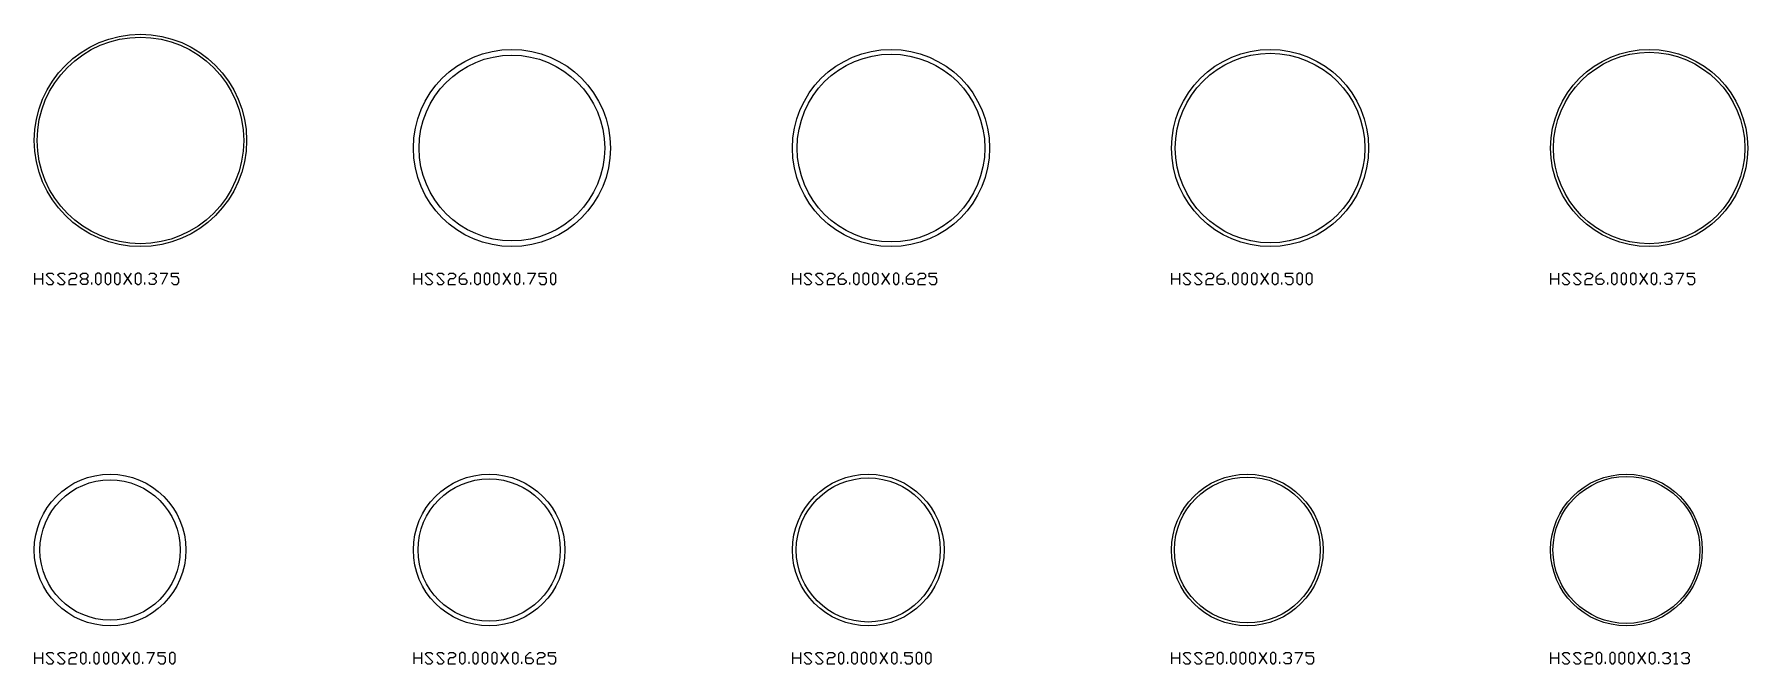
# Model space of a CAD drawing. Header units: inches. Extents: x 0 to 972, y -455 to 28.
# Drawn here: x 250 to 476, y -55 to 28 of the extents above; entities that cross this region are included whole.
import ezdxf

# ---------------------------------------------------------------- set-up
doc = ezdxf.new("R2010")
doc.units = ezdxf.units.IN
doc.header["$MEASUREMENT"] = 0
doc.layers.add('AISC_STEEL', color=7, linetype='Continuous')

msp = doc.modelspace()

# ---------------------------------------------------------------- linework, layer by layer
at = {"color": 3, "lineweight": 0}
for p, q in [((250.09, -5), (250.09, -3.5)), ((250.09, -4.24), (251.09, -4.24)), ((251.09, -3.5), (251.09, -5)), ((256.34, -4.24), (256.84, -4.24)), ((261.83, -5), (262.83, -3.5)), ((261.83, -3.5), (262.83, -5)), ((300.09, -5), (300.09, -3.5)), ((300.09, -4.24), (301.08, -4.24)), ((301.08, -3.5), (301.08, -5)), ((311.83, -5), (312.83, -3.5)), ((311.83, -3.5), (312.83, -5)), ((350.05, -5), (350.05, -3.5)), ((350.05, -4.24), (351.05, -4.24)), ((351.05, -3.5), (351.05, -5)), ((361.79, -5), (362.79, -3.5)), ((361.79, -3.5), (362.79, -5)), ((400.05, -5), (400.05, -3.5)), ((400.05, -4.24), (401.04, -4.24)), ((401.04, -3.5), (401.04, -5)), ((411.79, -5), (412.79, -3.5)), ((411.79, -3.5), (412.79, -5)), ((450.04, -5), (450.04, -3.5)), ((450.04, -4.24), (451.04, -4.24)), ((451.04, -3.5), (451.04, -5)), ((461.78, -5), (462.78, -3.5)), ((461.78, -3.5), (462.78, -5)), ((257.58, -5), (257.58, -4.73)), ((264.59, -5), (264.59, -4.73)), ((307.57, -5), (307.57, -4.73)), ((314.56, -5), (314.56, -4.73)), ((357.57, -5), (357.57, -4.73)), ((364.55, -5), (364.55, -4.73)), ((407.53, -5), (407.53, -4.73)), ((414.55, -5), (414.55, -4.73)), ((457.53, -5), (457.53, -4.73)), ((464.51, -5), (464.51, -4.73)), ((250.09, -55), (250.09, -53.5)), ((250.09, -54.23), (251.09, -54.23)), ((251.09, -53.5), (251.09, -55)), ((261.6, -55), (262.6, -53.5)), ((261.6, -53.5), (262.6, -55)), ((300.09, -55), (300.09, -53.5)), ((300.09, -54.23), (301.08, -54.23)), ((301.08, -53.5), (301.08, -55)), ((311.56, -55), (312.56, -53.5)), ((311.56, -53.5), (312.56, -55)), ((350.05, -55), (350.05, -53.5)), ((350.05, -54.23), (351.05, -54.23)), ((351.05, -53.5), (351.05, -55)), ((361.56, -55), (362.56, -53.5)), ((361.56, -53.5), (362.56, -55)), ((400.05, -55), (400.05, -53.5)), ((400.05, -54.23), (401.04, -54.23)), ((401.04, -53.5), (401.04, -55)), ((411.55, -55), (412.55, -53.5)), ((411.55, -53.5), (412.55, -55)), ((450.04, -55), (450.04, -53.5)), ((450.04, -54.23), (451.04, -54.23)), ((451.04, -53.5), (451.04, -55)), ((461.52, -55), (462.52, -53.5)), ((461.52, -53.5), (462.52, -55)), ((257.34, -55), (257.34, -54.73)), ((264.33, -55), (264.33, -54.73)), ((307.34, -55), (307.34, -54.73)), ((314.32, -55), (314.32, -54.73)), ((357.3, -55), (357.3, -54.73)), ((364.32, -55), (364.32, -54.73)), ((407.3, -55), (407.3, -54.73)), ((414.28, -55), (414.28, -54.73)), ((457.26, -55), (457.26, -54.73)), ((464.28, -55), (464.28, -54.73)), ((466.27, -55), (466.77, -55))]:
    msp.add_line(p, q, dxfattribs=at)
for points in [[(251.59, -4.73), (251.85, -5), (252.35, -5), (252.59, -4.73), (251.59, -3.74), (251.85, -3.5), (252.35, -3.5), (252.59, -3.74)], [(253.08, -4.73), (253.35, -5), (253.85, -5), (254.08, -4.73), (253.08, -3.74), (253.35, -3.5), (253.85, -3.5), (254.08, -3.74)], [(254.58, -3.74), (254.85, -3.5), (255.35, -3.5), (255.58, -3.74), (255.58, -4), (255.35, -4.24), (254.85, -4.24), (254.58, -4.5), (254.58, -5), (255.58, -5)], [(265.09, -3.74), (265.33, -3.5), (265.82, -3.5), (266.09, -3.74), (266.09, -4), (265.82, -4.24)], [(265.59, -4.24), (265.82, -4.24), (266.09, -4.5), (266.09, -4.73), (265.82, -5), (265.33, -5), (265.09, -4.73)], [(266.59, -3.5), (267.59, -3.5), (266.82, -5)], [(268.09, -4.73), (268.35, -5), (268.85, -5), (269.08, -4.73), (269.08, -4.24), (268.85, -4), (268.09, -4), (268.09, -3.5), (269.08, -3.5)], [(301.58, -4.73), (301.82, -5), (302.32, -5), (302.58, -4.73), (301.58, -3.74), (301.82, -3.5), (302.32, -3.5), (302.58, -3.74)], [(303.08, -4.73), (303.31, -5), (303.81, -5), (304.08, -4.73), (303.08, -3.74), (303.31, -3.5), (303.81, -3.5), (304.08, -3.74)], [(304.58, -3.74), (304.81, -3.5), (305.31, -3.5), (305.58, -3.74), (305.58, -4), (305.31, -4.24), (304.81, -4.24), (304.58, -4.5), (304.58, -5), (305.58, -5)], [(306.07, -4.24), (306.84, -4.24), (307.07, -4.5), (307.07, -4.73), (306.84, -5), (306.34, -5), (306.07, -4.73), (306.07, -4), (306.57, -3.5), (306.84, -3.5)], [(315.06, -3.5), (316.09, -3.5), (315.32, -5)], [(316.59, -4.73), (316.82, -5), (317.32, -5), (317.58, -4.73), (317.58, -4.24), (317.32, -4), (316.59, -4), (316.59, -3.5), (317.58, -3.5)], [(351.55, -4.73), (351.81, -5), (352.31, -5), (352.54, -4.73), (351.55, -3.74), (351.81, -3.5), (352.31, -3.5), (352.54, -3.74)], [(353.04, -4.73), (353.31, -5), (353.81, -5), (354.07, -4.73), (353.04, -3.74), (353.31, -3.5), (353.81, -3.5), (354.07, -3.74)], [(354.57, -3.74), (354.81, -3.5), (355.31, -3.5), (355.57, -3.74), (355.57, -4), (355.31, -4.24), (354.81, -4.24), (354.57, -4.5), (354.57, -5), (355.57, -5)], [(356.07, -4.24), (356.8, -4.24), (357.07, -4.5), (357.07, -4.73), (356.8, -5), (356.3, -5), (356.07, -4.73), (356.07, -4), (356.57, -3.5), (356.8, -3.5)], [(365.05, -4.24), (365.82, -4.24), (366.05, -4.5), (366.05, -4.73), (365.82, -5), (365.32, -5), (365.05, -4.73), (365.05, -4), (365.55, -3.5), (365.82, -3.5)], [(366.55, -3.74), (366.81, -3.5), (367.31, -3.5), (367.55, -3.74), (367.55, -4), (367.31, -4.24), (366.81, -4.24), (366.55, -4.5), (366.55, -5), (367.55, -5)], [(368.05, -4.73), (368.31, -5), (368.81, -5), (369.04, -4.73), (369.04, -4.24), (368.81, -4), (368.05, -4), (368.05, -3.5), (369.04, -3.5)], [(401.54, -4.73), (401.81, -5), (402.31, -5), (402.54, -4.73), (401.54, -3.74), (401.81, -3.5), (402.31, -3.5), (402.54, -3.74)], [(403.04, -4.73), (403.31, -5), (403.8, -5), (404.04, -4.73), (403.04, -3.74), (403.31, -3.5), (403.8, -3.5), (404.04, -3.74)], [(404.54, -3.74), (404.8, -3.5), (405.3, -3.5), (405.53, -3.74), (405.53, -4), (405.3, -4.24), (404.8, -4.24), (404.54, -4.5), (404.54, -5), (405.53, -5)], [(406.03, -4.24), (406.8, -4.24), (407.03, -4.5), (407.03, -4.73), (406.8, -5), (406.3, -5), (406.03, -4.73), (406.03, -4), (406.53, -3.5), (406.8, -3.5)], [(415.05, -4.73), (415.28, -5), (415.78, -5), (416.05, -4.73), (416.05, -4.24), (415.78, -4), (415.05, -4), (415.05, -3.5), (416.05, -3.5)], [(451.54, -4.73), (451.77, -5), (452.27, -5), (452.54, -4.73), (451.54, -3.74), (451.77, -3.5), (452.27, -3.5), (452.54, -3.74)], [(453.04, -4.73), (453.27, -5), (453.77, -5), (454.03, -4.73), (453.04, -3.74), (453.27, -3.5), (453.77, -3.5), (454.03, -3.74)], [(454.53, -3.74), (454.77, -3.5), (455.26, -3.5), (455.53, -3.74), (455.53, -4), (455.26, -4.24), (454.77, -4.24), (454.53, -4.5), (454.53, -5), (455.53, -5)], [(456.03, -4.24), (456.76, -4.24), (457.03, -4.5), (457.03, -4.73), (456.76, -5), (456.26, -5), (456.03, -4.73), (456.03, -4), (456.53, -3.5), (456.76, -3.5)], [(465.01, -3.74), (465.28, -3.5), (465.78, -3.5), (466.01, -3.74), (466.01, -4), (465.78, -4.24)], [(465.51, -4.24), (465.78, -4.24), (466.01, -4.5), (466.01, -4.73), (465.78, -5), (465.28, -5), (465.01, -4.73)], [(466.51, -3.5), (467.54, -3.5), (466.77, -5)], [(468.04, -4.73), (468.27, -5), (468.77, -5), (469.04, -4.73), (469.04, -4.24), (468.77, -4), (468.04, -4), (468.04, -3.5), (469.04, -3.5)], [(251.59, -54.73), (251.85, -55), (252.35, -55), (252.59, -54.73), (251.59, -53.73), (251.85, -53.5), (252.35, -53.5), (252.59, -53.73)], [(253.08, -54.73), (253.35, -55), (253.85, -55), (254.08, -54.73), (253.08, -53.73), (253.35, -53.5), (253.85, -53.5), (254.08, -53.73)], [(254.58, -53.73), (254.85, -53.5), (255.35, -53.5), (255.58, -53.73), (255.58, -54), (255.35, -54.23), (254.85, -54.23), (254.58, -54.5), (254.58, -55), (255.58, -55)], [(264.83, -53.5), (265.82, -53.5), (265.09, -55)], [(266.32, -54.73), (266.59, -55), (267.09, -55), (267.32, -54.73), (267.32, -54.23), (267.09, -54), (266.32, -54), (266.32, -53.5), (267.32, -53.5)], [(301.58, -54.73), (301.82, -55), (302.32, -55), (302.58, -54.73), (301.58, -53.73), (301.82, -53.5), (302.32, -53.5), (302.58, -53.73)], [(303.08, -54.73), (303.31, -55), (303.81, -55), (304.08, -54.73), (303.08, -53.73), (303.31, -53.5), (303.81, -53.5), (304.08, -53.73)], [(304.58, -53.73), (304.81, -53.5), (305.31, -53.5), (305.58, -53.73), (305.58, -54), (305.31, -54.23), (304.81, -54.23), (304.58, -54.5), (304.58, -55), (305.58, -55)], [(314.82, -54.23), (315.55, -54.23), (315.82, -54.5), (315.82, -54.73), (315.55, -55), (315.06, -55), (314.82, -54.73), (314.82, -54), (315.32, -53.5), (315.55, -53.5)], [(316.32, -53.73), (316.59, -53.5), (317.08, -53.5), (317.32, -53.73), (317.32, -54), (317.08, -54.23), (316.59, -54.23), (316.32, -54.5), (316.32, -55), (317.32, -55)], [(317.82, -54.73), (318.08, -55), (318.58, -55), (318.81, -54.73), (318.81, -54.23), (318.58, -54), (317.82, -54), (317.82, -53.5), (318.81, -53.5)], [(351.55, -54.73), (351.81, -55), (352.31, -55), (352.54, -54.73), (351.55, -53.73), (351.81, -53.5), (352.31, -53.5), (352.54, -53.73)], [(353.04, -54.73), (353.31, -55), (353.81, -55), (354.07, -54.73), (353.04, -53.73), (353.31, -53.5), (353.81, -53.5), (354.07, -53.73)], [(354.57, -53.73), (354.81, -53.5), (355.31, -53.5), (355.57, -53.73), (355.57, -54), (355.31, -54.23), (354.81, -54.23), (354.57, -54.5), (354.57, -55), (355.57, -55)], [(364.82, -54.73), (365.05, -55), (365.55, -55), (365.82, -54.73), (365.82, -54.23), (365.55, -54), (364.82, -54), (364.82, -53.5), (365.82, -53.5)], [(401.54, -54.73), (401.81, -55), (402.31, -55), (402.54, -54.73), (401.54, -53.73), (401.81, -53.5), (402.31, -53.5), (402.54, -53.73)], [(403.04, -54.73), (403.31, -55), (403.8, -55), (404.04, -54.73), (403.04, -53.73), (403.31, -53.5), (403.8, -53.5), (404.04, -53.73)], [(404.54, -53.73), (404.8, -53.5), (405.3, -53.5), (405.53, -53.73), (405.53, -54), (405.3, -54.23), (404.8, -54.23), (404.54, -54.5), (404.54, -55), (405.53, -55)], [(414.78, -53.73), (415.05, -53.5), (415.55, -53.5), (415.78, -53.73), (415.78, -54), (415.55, -54.23)], [(415.28, -54.23), (415.55, -54.23), (415.78, -54.5), (415.78, -54.73), (415.55, -55), (415.05, -55), (414.78, -54.73)], [(416.28, -53.5), (417.28, -53.5), (416.54, -55)], [(417.78, -54.73), (418.04, -55), (418.54, -55), (418.77, -54.73), (418.77, -54.23), (418.54, -54), (417.78, -54), (417.78, -53.5), (418.77, -53.5)], [(451.54, -54.73), (451.77, -55), (452.27, -55), (452.54, -54.73), (451.54, -53.73), (451.77, -53.5), (452.27, -53.5), (452.54, -53.73)], [(453.04, -54.73), (453.27, -55), (453.77, -55), (454.03, -54.73), (453.04, -53.73), (453.27, -53.5), (453.77, -53.5), (454.03, -53.73)], [(454.53, -53.73), (454.77, -53.5), (455.26, -53.5), (455.53, -53.73), (455.53, -54), (455.26, -54.23), (454.77, -54.23), (454.53, -54.5), (454.53, -55), (455.53, -55)], [(464.78, -53.73), (465.01, -53.5), (465.51, -53.5), (465.78, -53.73), (465.78, -54), (465.51, -54.23)], [(465.28, -54.23), (465.51, -54.23), (465.78, -54.5), (465.78, -54.73), (465.51, -55), (465.01, -55), (464.78, -54.73)], [(466.27, -53.73), (466.51, -53.5), (466.51, -55)], [(467.27, -53.73), (467.54, -53.5), (468.04, -53.5), (468.27, -53.73), (468.27, -54), (468.04, -54.23)], [(467.77, -54.23), (468.04, -54.23), (468.27, -54.5), (468.27, -54.73), (468.04, -55), (467.54, -55), (467.27, -54.73)]]:
    msp.add_lwpolyline(points, dxfattribs=at)
for points in [[(256.84, -4.24), (257.08, -4.5), (257.08, -4.73), (256.84, -5), (256.34, -5), (256.08, -4.73), (256.08, -4.5), (256.34, -4.24), (256.08, -4), (256.08, -3.74), (256.34, -3.5), (256.84, -3.5), (257.08, -3.74), (257.08, -4)], [(258.34, -5), (258.34, -5), (258.57, -5), (258.84, -4.73), (258.84, -3.74), (258.57, -3.5), (258.34, -3.5), (258.07, -3.74), (258.07, -4.73)], [(259.6, -5), (259.6, -5), (259.84, -5), (260.1, -4.73), (260.1, -3.74), (259.84, -3.5), (259.6, -3.5), (259.34, -3.74), (259.34, -4.73)], [(260.84, -5), (260.84, -5), (261.1, -5), (261.33, -4.73), (261.33, -3.74), (261.1, -3.5), (260.84, -3.5), (260.6, -3.74), (260.6, -4.73)], [(263.6, -5), (263.6, -5), (263.83, -5), (264.1, -4.73), (264.1, -3.74), (263.83, -3.5), (263.6, -3.5), (263.33, -3.74), (263.33, -4.73)], [(308.34, -5), (308.34, -5), (308.57, -5), (308.84, -4.73), (308.84, -3.74), (308.57, -3.5), (308.34, -3.5), (308.07, -3.74), (308.07, -4.73)], [(309.57, -5), (309.57, -5), (309.83, -5), (310.07, -4.73), (310.07, -3.74), (309.83, -3.5), (309.57, -3.5), (309.33, -3.74), (309.33, -4.73)], [(310.83, -5), (310.83, -5), (311.06, -5), (311.33, -4.73), (311.33, -3.74), (311.06, -3.5), (310.83, -3.5), (310.57, -3.74), (310.57, -4.73)], [(313.56, -5), (313.56, -5), (313.83, -5), (314.06, -4.73), (314.06, -3.74), (313.83, -3.5), (313.56, -3.5), (313.33, -3.74), (313.33, -4.73)], [(318.32, -5), (318.32, -5), (318.58, -5), (318.81, -4.73), (318.81, -3.74), (318.58, -3.5), (318.32, -3.5), (318.08, -3.74), (318.08, -4.73)], [(358.3, -5), (358.3, -5), (358.57, -5), (358.8, -4.73), (358.8, -3.74), (358.57, -3.5), (358.3, -3.5), (358.07, -3.74), (358.07, -4.73)], [(359.56, -5), (359.56, -5), (359.8, -5), (360.06, -4.73), (360.06, -3.74), (359.8, -3.5), (359.56, -3.5), (359.3, -3.74), (359.3, -4.73)], [(360.79, -5), (360.79, -5), (361.06, -5), (361.29, -4.73), (361.29, -3.74), (361.06, -3.5), (360.79, -3.5), (360.56, -3.74), (360.56, -4.73)], [(363.55, -5), (363.55, -5), (363.82, -5), (364.05, -4.73), (364.05, -3.74), (363.82, -3.5), (363.55, -3.5), (363.32, -3.74), (363.32, -4.73)], [(408.3, -5), (408.3, -5), (408.53, -5), (408.79, -4.73), (408.79, -3.74), (408.53, -3.5), (408.3, -3.5), (408.03, -3.74), (408.03, -4.73)], [(409.53, -5), (409.53, -5), (409.79, -5), (410.02, -4.73), (410.02, -3.74), (409.79, -3.5), (409.53, -3.5), (409.29, -3.74), (409.29, -4.73)], [(410.79, -5), (410.79, -5), (411.06, -5), (411.29, -4.73), (411.29, -3.74), (411.06, -3.5), (410.79, -3.5), (410.56, -3.74), (410.56, -4.73)], [(413.55, -5), (413.55, -5), (413.78, -5), (414.05, -4.73), (414.05, -3.74), (413.78, -3.5), (413.55, -3.5), (413.28, -3.74), (413.28, -4.73)], [(416.78, -5), (416.78, -5), (417.04, -5), (417.28, -4.73), (417.28, -3.74), (417.04, -3.5), (416.78, -3.5), (416.54, -3.74), (416.54, -4.73)], [(418.04, -5), (418.04, -5), (418.27, -5), (418.54, -4.73), (418.54, -3.74), (418.27, -3.5), (418.04, -3.5), (417.78, -3.74), (417.78, -4.73)], [(458.29, -5), (458.29, -5), (458.52, -5), (458.79, -4.73), (458.79, -3.74), (458.52, -3.5), (458.29, -3.5), (458.02, -3.74), (458.02, -4.73)], [(459.52, -5), (459.52, -5), (459.79, -5), (460.02, -4.73), (460.02, -3.74), (459.79, -3.5), (459.52, -3.5), (459.29, -3.74), (459.29, -4.73)], [(460.79, -5), (460.79, -5), (461.02, -5), (461.28, -4.73), (461.28, -3.74), (461.02, -3.5), (460.79, -3.5), (460.52, -3.74), (460.52, -4.73)], [(463.51, -5), (463.51, -5), (463.78, -5), (464.01, -4.73), (464.01, -3.74), (463.78, -3.5), (463.51, -3.5), (463.28, -3.74), (463.28, -4.73)], [(256.34, -55), (256.34, -55), (256.58, -55), (256.84, -54.73), (256.84, -53.73), (256.58, -53.5), (256.34, -53.5), (256.08, -53.73), (256.08, -54.73)], [(258.07, -55), (258.07, -55), (258.34, -55), (258.57, -54.73), (258.57, -53.73), (258.34, -53.5), (258.07, -53.5), (257.84, -53.73), (257.84, -54.73)], [(259.34, -55), (259.34, -55), (259.6, -55), (259.84, -54.73), (259.84, -53.73), (259.6, -53.5), (259.34, -53.5), (259.11, -53.73), (259.11, -54.73)], [(260.6, -55), (260.6, -55), (260.84, -55), (261.1, -54.73), (261.1, -53.73), (260.84, -53.5), (260.6, -53.5), (260.34, -53.73), (260.34, -54.73)], [(263.33, -55), (263.33, -55), (263.6, -55), (263.83, -54.73), (263.83, -53.73), (263.6, -53.5), (263.33, -53.5), (263.1, -53.73), (263.1, -54.73)], [(268.09, -55), (268.09, -55), (268.35, -55), (268.59, -54.73), (268.59, -53.73), (268.35, -53.5), (268.09, -53.5), (267.82, -53.73), (267.82, -54.73)], [(306.34, -55), (306.34, -55), (306.57, -55), (306.84, -54.73), (306.84, -53.73), (306.57, -53.5), (306.34, -53.5), (306.07, -53.73), (306.07, -54.73)], [(308.07, -55), (308.07, -55), (308.34, -55), (308.57, -54.73), (308.57, -53.73), (308.34, -53.5), (308.07, -53.5), (307.84, -53.73), (307.84, -54.73)], [(309.33, -55), (309.33, -55), (309.57, -55), (309.83, -54.73), (309.83, -53.73), (309.57, -53.5), (309.33, -53.5), (309.07, -53.73), (309.07, -54.73)], [(310.57, -55), (310.57, -55), (310.83, -55), (311.06, -54.73), (311.06, -53.73), (310.83, -53.5), (310.57, -53.5), (310.33, -53.73), (310.33, -54.73)], [(313.33, -55), (313.33, -55), (313.56, -55), (313.83, -54.73), (313.83, -53.73), (313.56, -53.5), (313.33, -53.5), (313.06, -53.73), (313.06, -54.73)], [(356.3, -55), (356.3, -55), (356.57, -55), (356.8, -54.73), (356.8, -53.73), (356.57, -53.5), (356.3, -53.5), (356.07, -53.73), (356.07, -54.73)], [(358.07, -55), (358.07, -55), (358.3, -55), (358.57, -54.73), (358.57, -53.73), (358.3, -53.5), (358.07, -53.5), (357.8, -53.73), (357.8, -54.73)], [(359.3, -55), (359.3, -55), (359.56, -55), (359.8, -54.73), (359.8, -53.73), (359.56, -53.5), (359.3, -53.5), (359.06, -53.73), (359.06, -54.73)], [(360.56, -55), (360.56, -55), (360.79, -55), (361.06, -54.73), (361.06, -53.73), (360.79, -53.5), (360.56, -53.5), (360.29, -53.73), (360.29, -54.73)], [(363.32, -55), (363.32, -55), (363.55, -55), (363.82, -54.73), (363.82, -53.73), (363.55, -53.5), (363.32, -53.5), (363.06, -53.73), (363.06, -54.73)], [(366.55, -55), (366.55, -55), (366.81, -55), (367.05, -54.73), (367.05, -53.73), (366.81, -53.5), (366.55, -53.5), (366.32, -53.73), (366.32, -54.73)], [(367.81, -55), (367.81, -55), (368.05, -55), (368.31, -54.73), (368.31, -53.73), (368.05, -53.5), (367.81, -53.5), (367.55, -53.73), (367.55, -54.73)], [(406.3, -55), (406.3, -55), (406.53, -55), (406.8, -54.73), (406.8, -53.73), (406.53, -53.5), (406.3, -53.5), (406.03, -53.73), (406.03, -54.73)], [(408.03, -55), (408.03, -55), (408.3, -55), (408.53, -54.73), (408.53, -53.73), (408.3, -53.5), (408.03, -53.5), (407.8, -53.73), (407.8, -54.73)], [(409.29, -55), (409.29, -55), (409.53, -55), (409.79, -54.73), (409.79, -53.73), (409.53, -53.5), (409.29, -53.5), (409.03, -53.73), (409.03, -54.73)], [(410.56, -55), (410.56, -55), (410.79, -55), (411.06, -54.73), (411.06, -53.73), (410.79, -53.5), (410.56, -53.5), (410.29, -53.73), (410.29, -54.73)], [(413.28, -55), (413.28, -55), (413.55, -55), (413.78, -54.73), (413.78, -53.73), (413.55, -53.5), (413.28, -53.5), (413.05, -53.73), (413.05, -54.73)], [(456.26, -55), (456.26, -55), (456.53, -55), (456.76, -54.73), (456.76, -53.73), (456.53, -53.5), (456.26, -53.5), (456.03, -53.73), (456.03, -54.73)], [(458.02, -55), (458.02, -55), (458.29, -55), (458.52, -54.73), (458.52, -53.73), (458.29, -53.5), (458.02, -53.5), (457.79, -53.73), (457.79, -54.73)], [(459.29, -55), (459.29, -55), (459.52, -55), (459.79, -54.73), (459.79, -53.73), (459.52, -53.5), (459.29, -53.5), (459.02, -53.73), (459.02, -54.73)], [(460.52, -55), (460.52, -55), (460.79, -55), (461.02, -54.73), (461.02, -53.73), (460.79, -53.5), (460.52, -53.5), (460.29, -53.73), (460.29, -54.73)], [(463.28, -55), (463.28, -55), (463.51, -55), (463.78, -54.73), (463.78, -53.73), (463.51, -53.5), (463.28, -53.5), (463.01, -53.73), (463.01, -54.73)]]:
    msp.add_lwpolyline(points, close=True, dxfattribs=at)
at = {"layer": 'AISC_STEEL'}
for centre, radius in [((264, 14), 14), ((264, 14), 13.62), ((313, 13), 13), ((313, 13), 12.25), ((363, 13), 13), ((363, 13), 12.38), ((413, 13), 13), ((413, 13), 12.5), ((463, 13), 13), ((463, 13), 12.62), ((260, -40), 10), ((260, -40), 9.25), ((310, -40), 10), ((310, -40), 9.38), ((360, -40), 10), ((360, -40), 9.5), ((410, -40), 10), ((410, -40), 9.62), ((460, -40), 10), ((460, -40), 9.69)]:
    msp.add_circle(centre, radius, dxfattribs=at)

doc.saveas('drawing.dxf')
